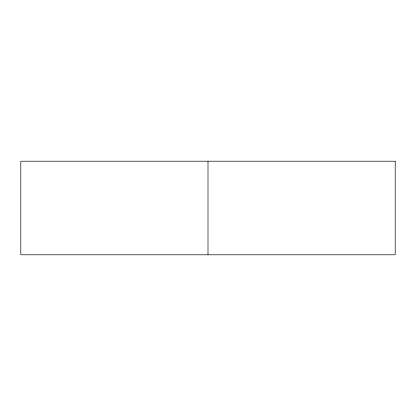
<?xml version="1.0" encoding="UTF-8"?>
<svg xmlns="http://www.w3.org/2000/svg" width="416" height="416" viewBox="0 0 416 416"><rect width="100%" height="100%" fill="white"/><g stroke="black" fill="none" stroke-linecap="round" stroke-linejoin="round"><path stroke-width="0.62" d="M208 161.2L208 254.8M395.2 161.2L20.8 161.2L20.8 254.8L395.2 254.8L395.2 161.2"/></g></svg>
